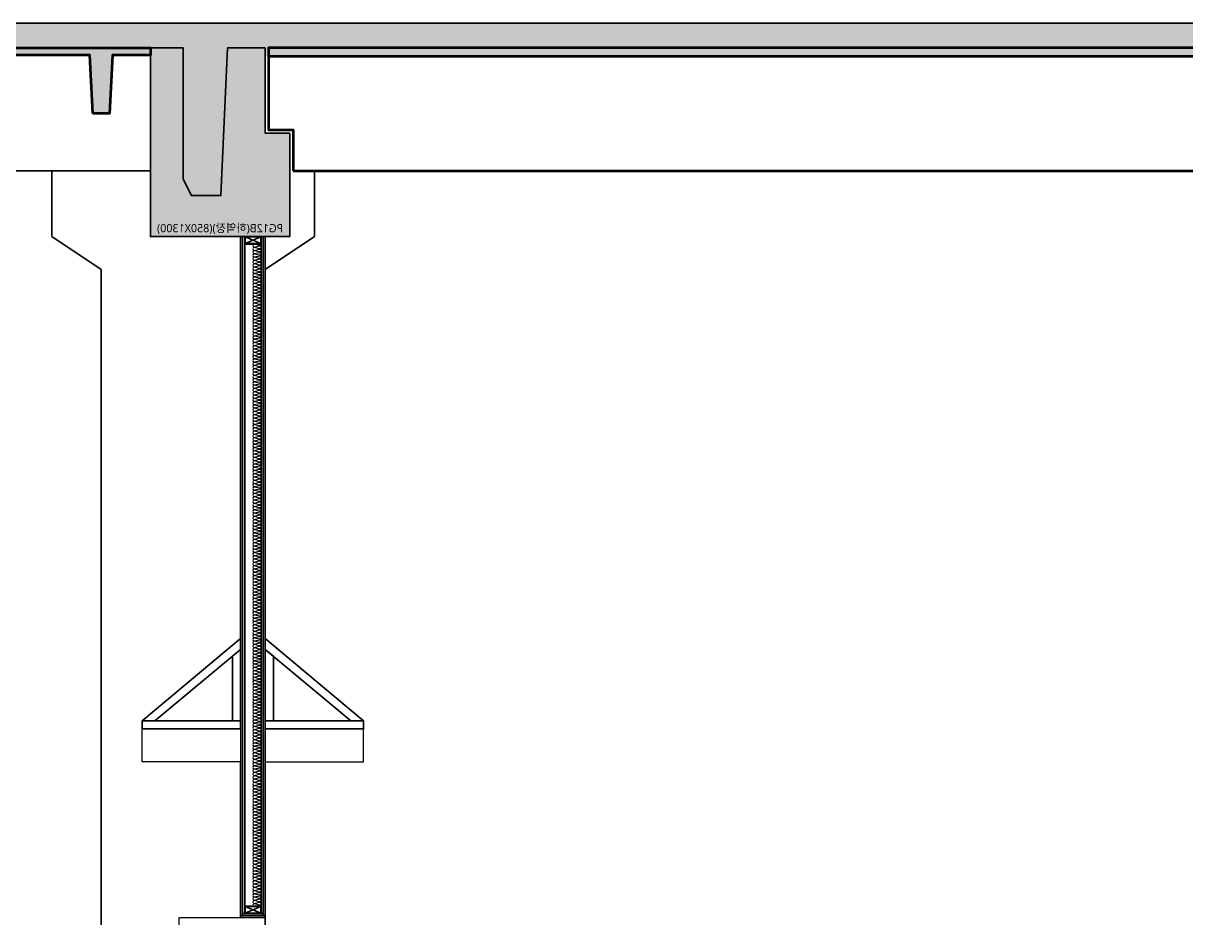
# Model space of a CAD drawing. Header units: millimetres. Extents: x 0 to 420000, y 0 to 297000.
# Drawn here: x 188038 to 195125, y 98999 to 104450 of the extents above; entities that cross this region are included whole.
import ezdxf
from ezdxf.enums import TextEntityAlignment as Align

# ---------------------------------------------------------------- set-up
doc = ezdxf.new("R2010")
doc.units = ezdxf.units.MM
doc.set_wipeout_variables(frame=1)
doc.linetypes.add('0731_main_plan$0$form_$0$y-Landschaft$0$_$1$20120914_Verkehrsflächen_Grün$0$20120628_xref - Gammel$1$3_H-GL_F1_U3 - Default$0${ Offset Lines }', pattern=[0])
doc.linetypes.add('CEN', pattern=[62, 60, -1, 0, -1])
doc.layers.get('Defpoints').update_dxf_attribs({"color": 140})
for name, color, linetype in [('1', 3, 'Continuous'), ('3', 3, 'Continuous'), ('A-CONC-SOLD', 253, 'CEN'), ('SCREW2', 8, 'Continuous')]:
    doc.layers.add(name, color=color, linetype=linetype)
for name, color, linetype, lineweight in [('A-CONC-LIN1', 2, 'Continuous', 40), ('A-CONC-LIN2', 7, 'Continuous', 25), ('A-ELEV-LIN2', 7, 'Continuous', 25), ('A-WAXM-DRYW', 4, 'Continuous', 25), ('A-WAXM-PANL', 6, 'Continuous', 20), ('A-XXXX-INSL2', 8, 'Continuous', 18), ('A-XXXX-STL', 3, 'Continuous', 25), ('DJ', 7, 'Continuous', 5)]:
    doc.layers.add(name, color=color, linetype=linetype, lineweight=lineweight)
doc.layers.add('A-XXXX-NPLT', color=144, linetype='Continuous', lineweight=15, plot=False)
doc.styles.add('맑은고딕', font='')
doc.styles.get('맑은고딕').set_extended_font_data('Malgun Gothic')

# ---------------------------------------------------------------- blocks, each defined once
blk = doc.blocks.new('90x45x2.3t')
at = {"layer": '1'}
h = blk.add_hatch(dxfattribs=at)
h.set_pattern_fill('ANSI32', color=256, scale=0.5, style=0)
h.set_pattern_definition([(45, (21523.4563, -2132.821), (-3.367596, 3.367596), []), (45, (21525.7014, -2132.821), (-3.367596, 3.367596), [])])
h.paths.add_polyline_path([(23242.8, 726.2), (23338.2, 726.2), (23338.2, 685.8), (23242.8, 685.8)], flags=16)
edge = h.paths.add_edge_path()
edge.add_line((23242.8, 728.5), (23338.2, 728.5))
edge.add_arc((23338.2, 726.2), 2.3, 360, 450, ccw=False)
edge.add_line((23340.5, 726.2), (23340.5, 685.8))
edge.add_arc((23338.2, 685.8), 2.3, 270, 360, ccw=False)
edge.add_line((23338.2, 683.5), (23242.8, 683.5))
edge.add_arc((23242.8, 685.8), 2.3, 180, 270, ccw=False)
edge.add_line((23240.5, 685.8), (23240.5, 726.2))
edge.add_arc((23242.8, 726.2), 2.3, 90, 180, ccw=False)
for p, q in [((23242.8, 685.8), (23338.2, 726.2)), ((23242.8, 726.2), (23338.2, 685.8))]:
    blk.add_line(p, q, dxfattribs=at)
at = {"layer": '3'}
blk.add_lwpolyline([(23242.8, 728.5), (23338.2, 728.5, -0.414214), (23340.5, 726.2), (23340.5, 685.8, -0.414214), (23338.2, 683.5), (23242.8, 683.5, -0.414214), (23240.5, 685.8), (23240.5, 726.2, -0.414214)], format="xyb", close=True, dxfattribs=at)
blk.add_lwpolyline([(23242.8, 726.2), (23338.2, 726.2), (23338.2, 685.8), (23242.8, 685.8)], close=True, dxfattribs=at)
at = {"layer": 'Defpoints'}
blk.add_lwpolyline([(23240.5, 728.5), (23340.5, 728.5), (23340.5, 683.5), (23240.5, 683.5)], close=True, dxfattribs=at)
blk = doc.blocks.new('PS3')
at = {"layer": 'A-CONC-SOLD'}
h = blk.add_hatch(color=256, dxfattribs=at)
h.dxf.hatch_style = 1
h.paths.add_polyline_path([(1200, 0), (-1200, 0), (-1200, -150), (1200, -150)])
h = blk.add_hatch(color=256, dxfattribs=at)
h.dxf.hatch_style = 1
h.paths.add_polyline_path([(-950, -550), (-850, -550), (-830, -195), (-370, -195), (-350, -550), (-250, -550), (-230, -195), (230, -195), (250, -550), (350, -550), (370, -195), (830, -195), (850, -550), (950, -550), (970, -195), (1200, -195), (1200, -150), (-1200, -150), (-1200, -195), (-970, -195)])
at = {"layer": 'A-CONC-LIN1', "color": 2, "linetype": '0731_main_plan$0$form_$0$y-Landschaft$0$_$1$20120914_Verkehrsflächen_Grün$0$20120628_xref - Gammel$1$3_H-GL_F1_U3 - Default$0${ Offset Lines }'}
blk.add_lwpolyline([(-850, -550), (-830, -195), (-370, -195), (-350, -550), (-250, -550), (-230, -195), (230, -195), (250, -550), (350, -550), (370, -195), (830, -195), (850, -550), (950, -550), (970, -195), (1200, -195), (1200, -150), (-1200, -150), (-1200, -195), (-970, -195), (-950, -550)], close=True, dxfattribs=at)
at = {"layer": 'A-CONC-LIN2'}
blk.add_line((-1200, 0), (1200, 0), dxfattribs=at)
at = {"layer": 'A-XXXX-NPLT', "style": '맑은고딕'}
blk.add_text('PS3', height=100, dxfattribs=at).set_placement((0, -75), align=Align.MIDDLE)
blk = doc.blocks.new('PG12B(하역장)')
at = {"layer": 'A-CONC-SOLD'}
h = blk.add_hatch(color=256, dxfattribs=at)
h.dxf.hatch_style = 1
h.paths.add_polyline_path([(0, 1150), (-200, 1150), (-200, 350), (-250, 250), (-430, 250), (-470, 1150), (-700, 1150), (-700, 630), (-850, 630), (-850, 0), (0, 0)])
h.paths.add_polyline_path([(0, 1300), (-720, 1300), (-720, 1100), (-700, 1100), (-700, 1150), (-470, 1150), (-430, 250), (-250, 250), (-200, 350), (-200, 1150), (0, 1150)])
blk.add_line((-720, 1300), (0, 1300))
at = {"color": 2, "ltscale": 2}
blk.add_lwpolyline([(-700, 1150), (-700, 630), (-850, 630), (-850, 0), (0, 0), (0, 1150), (-200, 1150), (-200, 350), (-250, 250), (-430, 250), (-470, 1150)], close=True, dxfattribs=at)
at = {"layer": 'A-XXXX-NPLT', "style": '맑은고딕'}
blk.add_text('PG12B(하역장)(850X1300)', height=50, dxfattribs=at).set_placement((-425, 50), align=Align.MIDDLE)
blk = doc.blocks.new('DTS2_2')
at = {"layer": 'A-CONC-SOLD'}
h = blk.add_hatch(color=256, dxfattribs=at)
h.dxf.hatch_style = 1
h.paths.add_polyline_path([(12500, 0), (12500, -150), (320, -150), (320, 0)])
h = blk.add_hatch(color=256, dxfattribs=at)
h.dxf.hatch_style = 1
h.paths.add_polyline_path([(12480, -150), (12480, -200), (320, -200), (320, -150)])
at = {"layer": 'A-CONC-LIN1'}
blk.add_line((12480, -200), (320, -200), dxfattribs=at)
at = {"layer": 'A-CONC-LIN1', "color": 2}
blk.add_lwpolyline([(12330, -900), (470, -900), (470, -650), (320, -650), (320, -150), (12480, -150), (12480, -650), (12330, -650)], close=True, dxfattribs=at)
at = {"layer": 'A-CONC-LIN2'}
blk.add_line((12500, 0), (320, 0), dxfattribs=at)
blk = doc.blocks.new('9층')
at = {"layer": 'A-ELEV-LIN2', "ltscale": 50}
blk.add_line((4759123.8, -402018.7), (4682623.8, -402018.7), dxfattribs=at)
at = {"layer": 'A-ELEV-LIN2'}
for p, q in [((4758523.8, -402018.7), (4758523.8, -402418.7)), ((4760123.8, -402018.7), (4760123.8, -402418.7)), ((4758823.8, -402618.7), (4758523.8, -402418.7)), ((4759823.8, -402618.7), (4760123.8, -402418.7)), ((4758823.8, -411118.7), (4758823.8, -402618.7)), ((4759823.8, -411118.7), (4759823.8, -402668.1))]:
    blk.add_line(p, q, dxfattribs=at)
at = {"layer": 'A-WAXM-DRYW'}
for p, q in [((4759673.8, -406568.7), (4759673.8, -402418.7)), ((4759686.3, -406556.2), (4759686.3, -402418.7)), ((4759698.8, -406510), (4759698.8, -402418.7)), ((4759798.8, -406508.7), (4759798.8, -402418.7)), ((4759811.3, -402418.7), (4759811.3, -406543.7)), ((4759823.8, -402418.7), (4759823.8, -406568.7)), ((4759823.8, -406556.2), (4759673.8, -406556.2)), ((4759823.8, -406568.7), (4759673.8, -406568.7)), ((4759811.3, -406543.7), (4759686.3, -406543.7)), ((4759811.3, -406543.7), (4759811.3, -406556.2))]:
    blk.add_line(p, q, dxfattribs=at)
at = {"layer": 'A-XXXX-INSL2'}
blk.add_lwpolyline([(4759798.8, -402463.7, -0.508699), (4759786.6, -402472.5), (4759760.9, -402464.9, 1.37259), (4759760.9, -402482.5), (4759786.6, -402474.9, -1.37259), (4759786.6, -402492.5), (4759760.9, -402484.9, 1.37259), (4759760.9, -402502.5), (4759786.6, -402494.9, -1.37259), (4759786.6, -402512.5), (4759760.9, -402504.9, 1.37259), (4759760.9, -402522.5), (4759786.6, -402514.9, -1.37259), (4759786.6, -402532.5), (4759760.9, -402524.9, 1.37259), (4759760.9, -402542.5), (4759786.6, -402534.9, -1.37259), (4759786.6, -402552.5), (4759760.9, -402544.9, 1.37259), (4759760.9, -402562.5), (4759786.6, -402554.9, -1.37259), (4759786.6, -402572.5), (4759760.9, -402564.9, 1.37259), (4759760.9, -402582.5), (4759786.6, -402574.9, -1.37259), (4759786.6, -402592.5), (4759760.9, -402584.9, 1.37259), (4759760.9, -402602.5), (4759786.6, -402594.9, -1.37259), (4759786.6, -402612.5), (4759760.9, -402604.9, 1.37259), (4759760.9, -402622.5), (4759786.6, -402614.9, -1.37259), (4759786.6, -402632.5), (4759760.9, -402624.9, 1.37259), (4759760.9, -402642.5), (4759786.6, -402634.9, -1.37259), (4759786.6, -402652.5), (4759760.9, -402644.9, 1.37259), (4759760.9, -402662.5), (4759786.6, -402654.9, -1.37259), (4759786.6, -402672.5), (4759760.9, -402664.9, 1.37259), (4759760.9, -402682.5), (4759786.6, -402674.9, -1.37259), (4759786.6, -402692.5), (4759760.9, -402684.9, 1.37259), (4759760.9, -402702.5), (4759786.6, -402694.9, -1.37259), (4759786.6, -402712.5), (4759760.9, -402704.9, 1.37259), (4759760.9, -402722.5), (4759786.6, -402714.9, -1.37259), (4759786.6, -402732.5), (4759760.9, -402724.9, 1.37259), (4759760.9, -402742.5), (4759786.6, -402734.9, -1.37259), (4759786.6, -402752.5), (4759760.9, -402744.9, 1.37259), (4759760.9, -402762.5), (4759786.6, -402754.9, -1.37259), (4759786.6, -402772.5), (4759760.9, -402764.9, 1.37259), (4759760.9, -402782.5), (4759786.6, -402774.9, -1.37259), (4759786.6, -402792.5), (4759760.9, -402784.9, 1.37259), (4759760.9, -402802.5), (4759786.6, -402794.9, -1.37259), (4759786.6, -402812.5), (4759760.9, -402804.9, 1.37259), (4759760.9, -402822.5), (4759786.6, -402814.9, -1.37259), (4759786.6, -402832.5), (4759760.9, -402824.9, 1.37259), (4759760.9, -402842.5), (4759786.6, -402834.9, -1.37259), (4759786.6, -402852.5), (4759760.9, -402844.9, 1.37259), (4759760.9, -402862.5), (4759786.6, -402854.9, -1.37259), (4759786.6, -402872.5), (4759760.9, -402864.9, 1.37259), (4759760.9, -402882.5), (4759786.6, -402874.9, -1.37259), (4759786.6, -402892.5), (4759760.9, -402884.9, 1.37259), (4759760.9, -402902.5), (4759786.6, -402894.9, -1.37259), (4759786.6, -402912.5), (4759760.9, -402904.9, 1.37259), (4759760.9, -402922.5), (4759786.6, -402914.9, -1.37259), (4759786.6, -402932.5), (4759760.9, -402924.9, 1.37259), (4759760.9, -402942.5), (4759786.6, -402934.9, -1.37259), (4759786.6, -402952.5), (4759760.9, -402944.9, 1.37259), (4759760.9, -402962.5), (4759786.6, -402954.9, -1.37259), (4759786.6, -402972.5), (4759760.9, -402964.9, 1.37259), (4759760.9, -402982.5), (4759786.6, -402974.9, -1.37259), (4759786.6, -402992.5), (4759760.9, -402984.9, 1.37259), (4759760.9, -403002.5), (4759786.6, -402994.9, -1.37259), (4759786.6, -403012.5), (4759760.9, -403004.9, 1.37259), (4759760.9, -403022.5), (4759786.6, -403014.9, -1.37259), (4759786.6, -403032.5), (4759760.9, -403024.9, 1.37259), (4759760.9, -403042.5), (4759786.6, -403034.9, -1.37259), (4759786.6, -403052.5), (4759760.9, -403044.9, 1.37259), (4759760.9, -403062.5), (4759786.6, -403054.9, -1.37259), (4759786.6, -403072.5), (4759760.9, -403064.9, 1.37259), (4759760.9, -403082.5), (4759786.6, -403074.9, -1.37259), (4759786.6, -403092.5), (4759760.9, -403084.9, 1.37259), (4759760.9, -403102.5), (4759786.6, -403094.9, -1.37259), (4759786.6, -403112.5), (4759760.9, -403104.9, 1.37259), (4759760.9, -403122.5), (4759786.6, -403114.9, -1.37259), (4759786.6, -403132.5), (4759760.9, -403124.9, 1.37259), (4759760.9, -403142.5), (4759786.6, -403134.9, -1.37259), (4759786.6, -403152.5), (4759760.9, -403144.9, 1.37259), (4759760.9, -403162.5), (4759786.6, -403154.9, -1.37259), (4759786.6, -403172.5), (4759760.9, -403164.9, 1.37259), (4759760.9, -403182.5), (4759786.6, -403174.9, -1.37259), (4759786.6, -403192.5), (4759760.9, -403184.9, 1.37259), (4759760.9, -403202.5), (4759786.6, -403194.9, -1.37259), (4759786.6, -403212.5), (4759760.9, -403204.9, 1.37259), (4759760.9, -403222.5), (4759786.6, -403214.9, -1.37259), (4759786.6, -403232.5), (4759760.9, -403224.9, 1.37259), (4759760.9, -403242.5), (4759786.6, -403234.9, -1.37259), (4759786.6, -403252.5), (4759760.9, -403244.9, 1.37259), (4759760.9, -403262.5), (4759786.6, -403254.9, -1.37259), (4759786.6, -403272.5), (4759760.9, -403264.9, 1.37259), (4759760.9, -403282.5), (4759786.6, -403274.9, -1.37259), (4759786.6, -403292.5), (4759760.9, -403284.9, 1.37259), (4759760.9, -403302.5), (4759786.6, -403294.9, -1.37259), (4759786.6, -403312.5), (4759760.9, -403304.9, 1.37259), (4759760.9, -403322.5), (4759786.6, -403314.9, -1.37259), (4759786.6, -403332.5), (4759760.9, -403324.9, 1.37259), (4759760.9, -403342.5), (4759786.6, -403334.9, -1.37259), (4759786.6, -403352.5), (4759760.9, -403344.9, 1.37259), (4759760.9, -403362.5), (4759786.6, -403354.9, -1.37259), (4759786.6, -403372.5), (4759760.9, -403364.9, 1.37259), (4759760.9, -403382.5), (4759786.6, -403374.9, -1.37259), (4759786.6, -403392.5), (4759760.9, -403384.9, 1.37259), (4759760.9, -403402.5), (4759786.6, -403394.9, -1.37259), (4759786.6, -403412.5), (4759760.9, -403404.9, 1.37259), (4759760.9, -403422.5), (4759786.6, -403414.9, -1.37259), (4759786.6, -403432.5), (4759760.9, -403424.9, 1.37259), (4759760.9, -403442.5), (4759786.6, -403434.9, -1.37259), (4759786.6, -403452.5), (4759760.9, -403444.9, 1.37259), (4759760.9, -403462.5), (4759786.6, -403454.9, -1.37259), (4759786.6, -403472.5), (4759760.9, -403464.9, 1.37259), (4759760.9, -403482.5), (4759786.6, -403474.9, -1.37259), (4759786.6, -403492.5), (4759760.9, -403484.9, 1.37259), (4759760.9, -403502.5), (4759786.6, -403494.9, -1.37259), (4759786.6, -403512.5), (4759760.9, -403504.9, 1.37259), (4759760.9, -403522.5), (4759786.6, -403514.9, -1.37259), (4759786.6, -403532.5), (4759760.9, -403524.9, 1.37259), (4759760.9, -403542.5), (4759786.6, -403534.9, -1.37259), (4759786.6, -403552.5), (4759760.9, -403544.9, 1.37259), (4759760.9, -403562.5), (4759786.6, -403554.9, -1.37259), (4759786.6, -403572.5), (4759760.9, -403564.9, 1.37259), (4759760.9, -403582.5), (4759786.6, -403574.9, -1.37259), (4759786.6, -403592.5), (4759760.9, -403584.9, 1.37259), (4759760.9, -403602.5), (4759786.6, -403594.9, -1.37259), (4759786.6, -403612.5), (4759760.9, -403604.9, 1.37259), (4759760.9, -403622.5), (4759786.6, -403614.9, -1.37259), (4759786.6, -403632.5), (4759760.9, -403624.9, 1.37259), (4759760.9, -403642.5), (4759786.6, -403634.9, -1.37259), (4759786.6, -403652.5), (4759760.9, -403644.9, 1.37259), (4759760.9, -403662.5), (4759786.6, -403654.9, -1.37259), (4759786.6, -403672.5), (4759760.9, -403664.9, 1.37259), (4759760.9, -403682.5), (4759786.6, -403674.9, -1.37259), (4759786.6, -403692.5), (4759760.9, -403684.9, 1.37259), (4759760.9, -403702.5), (4759786.6, -403694.9, -1.37259), (4759786.6, -403712.5), (4759760.9, -403704.9, 1.37259), (4759760.9, -403722.5), (4759786.6, -403714.9, -1.37259), (4759786.6, -403732.5), (4759760.9, -403724.9, 1.37259), (4759760.9, -403742.5), (4759786.6, -403734.9, -1.37259), (4759786.6, -403752.5), (4759760.9, -403744.9, 1.37259), (4759760.9, -403762.5), (4759786.6, -403754.9, -1.37259), (4759786.6, -403772.5), (4759760.9, -403764.9, 1.37259), (4759760.9, -403782.5), (4759786.6, -403774.9, -1.37259), (4759786.6, -403792.5), (4759760.9, -403784.9, 1.37259), (4759760.9, -403802.5), (4759786.6, -403794.9, -1.37259), (4759786.6, -403812.5), (4759760.9, -403804.9, 1.37259), (4759760.9, -403822.5), (4759786.6, -403814.9, -1.37259), (4759786.6, -403832.5), (4759760.9, -403824.9, 1.37259), (4759760.9, -403842.5), (4759786.6, -403834.9, -1.37259), (4759786.6, -403852.5), (4759760.9, -403844.9, 1.37259), (4759760.9, -403862.5), (4759786.6, -403854.9, -1.37259), (4759786.6, -403872.5), (4759760.9, -403864.9, 1.37259), (4759760.9, -403882.5), (4759786.6, -403874.9, -1.37259), (4759786.6, -403892.5), (4759760.9, -403884.9, 1.37259), (4759760.9, -403902.5), (4759786.6, -403894.9, -1.37259), (4759786.6, -403912.5), (4759760.9, -403904.9, 1.37259), (4759760.9, -403922.5), (4759786.6, -403914.9, -1.37259), (4759786.6, -403932.5), (4759760.9, -403924.9, 1.37259), (4759760.9, -403942.5), (4759786.6, -403934.9, -1.37259), (4759786.6, -403952.5), (4759760.9, -403944.9, 1.37259), (4759760.9, -403962.5), (4759786.6, -403954.9, -1.37259), (4759786.6, -403972.5), (4759760.9, -403964.9, 1.37259), (4759760.9, -403982.5), (4759786.6, -403974.9, -1.37259), (4759786.6, -403992.5), (4759760.9, -403984.9, 1.37259), (4759760.9, -404002.5), (4759786.6, -403994.9, -1.37259), (4759786.6, -404012.5), (4759760.9, -404004.9, 1.37259), (4759760.9, -404022.5), (4759786.6, -404014.9, -1.37259), (4759786.6, -404032.5), (4759760.9, -404024.9, 1.37259), (4759760.9, -404042.5), (4759786.6, -404034.9, -1.37259), (4759786.6, -404052.5), (4759760.9, -404044.9, 1.37259), (4759760.9, -404062.5), (4759786.6, -404054.9, -1.37259), (4759786.6, -404072.5), (4759760.9, -404064.9, 1.37259), (4759760.9, -404082.5), (4759786.6, -404074.9, -1.37259), (4759786.6, -404092.5), (4759760.9, -404084.9, 1.37259), (4759760.9, -404102.5), (4759786.6, -404094.9, -1.37259), (4759786.6, -404112.5), (4759760.9, -404104.9, 1.37259), (4759760.9, -404122.5), (4759786.6, -404114.9, -1.37259), (4759786.6, -404132.5), (4759760.9, -404124.9, 1.37259), (4759760.9, -404142.5), (4759786.6, -404134.9, -1.37259), (4759786.6, -404152.5), (4759760.9, -404144.9, 1.37259), (4759760.9, -404162.5), (4759786.6, -404154.9, -1.37259), (4759786.6, -404172.5), (4759760.9, -404164.9, 1.37259), (4759760.9, -404182.5), (4759786.6, -404174.9, -1.37259), (4759786.6, -404192.5), (4759760.9, -404184.9, 1.37259), (4759760.9, -404202.5), (4759786.6, -404194.9, -1.37259), (4759786.6, -404212.5), (4759760.9, -404204.9, 1.37259), (4759760.9, -404222.5), (4759786.6, -404214.9, -1.37259), (4759786.6, -404232.5), (4759760.9, -404224.9, 1.37259), (4759760.9, -404242.5), (4759786.6, -404234.9, -1.37259), (4759786.6, -404252.5), (4759760.9, -404244.9, 1.37259), (4759760.9, -404262.5), (4759786.6, -404254.9, -1.37259), (4759786.6, -404272.5), (4759760.9, -404264.9, 1.37259), (4759760.9, -404282.5), (4759786.6, -404274.9, -1.37259), (4759786.6, -404292.5), (4759760.9, -404284.9, 1.37259), (4759760.9, -404302.5), (4759786.6, -404294.9, -1.37259), (4759786.6, -404312.5), (4759760.9, -404304.9, 1.37259), (4759760.9, -404322.5), (4759786.6, -404314.9, -1.37259), (4759786.6, -404332.5), (4759760.9, -404324.9, 1.37259), (4759760.9, -404342.5), (4759786.6, -404334.9, -1.37259), (4759786.6, -404352.5), (4759760.9, -404344.9, 1.37259), (4759760.9, -404362.5), (4759786.6, -404354.9, -1.37259), (4759786.6, -404372.5), (4759760.9, -404364.9, 1.37259), (4759760.9, -404382.5), (4759786.6, -404374.9, -1.37259), (4759786.6, -404392.5), (4759760.9, -404384.9, 1.37259), (4759760.9, -404402.5), (4759786.6, -404394.9, -1.37259), (4759786.6, -404412.5), (4759760.9, -404404.9, 1.37259), (4759760.9, -404422.5), (4759786.6, -404414.9, -1.37259), (4759786.6, -404432.5), (4759760.9, -404424.9, 1.37259), (4759760.9, -404442.5), (4759786.6, -404434.9, -1.37259), (4759786.6, -404452.5), (4759760.9, -404444.9, 1.37259), (4759760.9, -404462.5), (4759786.6, -404454.9, -1.37259), (4759786.6, -404472.5), (4759760.9, -404464.9, 1.37259), (4759760.9, -404482.5), (4759786.6, -404474.9, -1.37259), (4759786.6, -404492.5), (4759760.9, -404484.9, 1.37259), (4759760.9, -404502.5), (4759786.6, -404494.9, -1.37259), (4759786.6, -404512.5), (4759760.9, -404504.9, 1.37259), (4759760.9, -404522.5), (4759786.6, -404514.9, -1.37259), (4759786.6, -404532.5), (4759760.9, -404524.9, 1.37259), (4759760.9, -404542.5), (4759786.6, -404534.9, -1.37259), (4759786.6, -404552.5), (4759760.9, -404544.9, 1.37259), (4759760.9, -404562.5), (4759786.6, -404554.9, -1.37259), (4759786.6, -404572.5), (4759760.9, -404564.9, 1.37259), (4759760.9, -404582.5), (4759786.6, -404574.9, -1.37259), (4759786.6, -404592.5), (4759760.9, -404584.9, 1.37259), (4759760.9, -404602.5), (4759786.6, -404594.9, -1.37259), (4759786.6, -404612.5), (4759760.9, -404604.9, 1.37259), (4759760.9, -404622.5), (4759786.6, -404614.9, -1.37259), (4759786.6, -404632.5), (4759760.9, -404624.9, 1.37259), (4759760.9, -404642.5), (4759786.6, -404634.9, -1.37259), (4759786.6, -404652.5), (4759760.9, -404644.9, 1.37259), (4759760.9, -404662.5), (4759786.6, -404654.9, -1.37259), (4759786.6, -404672.5), (4759760.9, -404664.9, 1.37259), (4759760.9, -404682.5), (4759786.6, -404674.9, -1.37259), (4759786.6, -404692.5), (4759760.9, -404684.9, 1.37259), (4759760.9, -404702.5), (4759786.6, -404694.9, -1.37259), (4759786.6, -404712.5), (4759760.9, -404704.9, 1.37259), (4759760.9, -404722.5), (4759786.6, -404714.9, -1.37259), (4759786.6, -404732.5), (4759760.9, -404724.9, 1.37259), (4759760.9, -404742.5), (4759786.6, -404734.9, -1.37259), (4759786.6, -404752.5), (4759760.9, -404744.9, 1.37259), (4759760.9, -404762.5), (4759786.6, -404754.9, -1.37259), (4759786.6, -404772.5), (4759760.9, -404764.9, 1.37259), (4759760.9, -404782.5), (4759786.6, -404774.9, -1.37259), (4759786.6, -404792.5), (4759760.9, -404784.9, 1.37259), (4759760.9, -404802.5), (4759786.6, -404794.9, -1.37259), (4759786.6, -404812.5), (4759760.9, -404804.9, 1.37259), (4759760.9, -404822.5), (4759786.6, -404814.9, -1.37259), (4759786.6, -404832.5), (4759760.9, -404824.9, 1.37259), (4759760.9, -404842.5), (4759786.6, -404834.9, -1.37259), (4759786.6, -404852.5), (4759760.9, -404844.9, 1.37259), (4759760.9, -404862.5), (4759786.6, -404854.9, -1.37259), (4759786.6, -404872.5), (4759760.9, -404864.9, 1.37259), (4759760.9, -404882.5), (4759786.6, -404874.9, -1.37259), (4759786.6, -404892.5), (4759760.9, -404884.9, 1.37259), (4759760.9, -404902.5), (4759786.6, -404894.9, -1.37259), (4759786.6, -404912.5), (4759760.9, -404904.9, 1.37259), (4759760.9, -404922.5), (4759786.6, -404914.9, -1.37259), (4759786.6, -404932.5), (4759760.9, -404924.9, 1.37259), (4759760.9, -404942.5), (4759786.6, -404934.9, -1.37259), (4759786.6, -404952.5), (4759760.9, -404944.9, 1.37259), (4759760.9, -404962.5), (4759786.6, -404954.9, -1.37259), (4759786.6, -404972.5), (4759760.9, -404964.9, 1.37259), (4759760.9, -404982.5), (4759786.6, -404974.9, -1.37259), (4759786.6, -404992.5), (4759760.9, -404984.9, 1.37259), (4759760.9, -405002.5), (4759786.6, -404994.9, -1.37259), (4759786.6, -405012.5), (4759760.9, -405004.9, 1.37259), (4759760.9, -405022.5), (4759786.6, -405014.9, -1.37259), (4759786.6, -405032.5), (4759760.9, -405024.9, 1.37259), (4759760.9, -405042.5), (4759786.6, -405034.9, -1.37259), (4759786.6, -405052.5), (4759760.9, -405044.9, 1.37259), (4759760.9, -405062.5), (4759786.6, -405054.9, -1.37259), (4759786.6, -405072.5), (4759760.9, -405064.9, 1.37259), (4759760.9, -405082.5), (4759786.6, -405074.9, -1.37259), (4759786.6, -405092.5), (4759760.9, -405084.9, 1.37259), (4759760.9, -405102.5), (4759786.6, -405094.9, -1.37259), (4759786.6, -405112.5), (4759760.9, -405104.9, 1.37259), (4759760.9, -405122.5), (4759786.6, -405114.9, -1.37259), (4759786.6, -405132.5), (4759760.9, -405124.9, 1.37259), (4759760.9, -405142.5), (4759786.6, -405134.9, -1.37259), (4759786.6, -405152.5), (4759760.9, -405144.9, 1.37259), (4759760.9, -405162.5), (4759786.6, -405154.9, -1.37259), (4759786.6, -405172.5), (4759760.9, -405164.9, 1.37259), (4759760.9, -405182.5), (4759786.6, -405174.9, -1.37259), (4759786.6, -405192.5), (4759760.9, -405184.9, 1.37259), (4759760.9, -405202.5), (4759786.6, -405194.9, -1.37259), (4759786.6, -405212.5), (4759760.9, -405204.9, 1.37259), (4759760.9, -405222.5), (4759786.6, -405214.9, -1.37259), (4759786.6, -405232.5), (4759760.9, -405224.9, 1.37259), (4759760.9, -405242.5), (4759786.6, -405234.9, -1.37259), (4759786.6, -405252.5), (4759760.9, -405244.9, 1.37259), (4759760.9, -405262.5), (4759786.6, -405254.9, -1.37259), (4759786.6, -405272.5), (4759760.9, -405264.9, 1.37259), (4759760.9, -405282.5), (4759786.6, -405274.9, -1.37259), (4759786.6, -405292.5), (4759760.9, -405284.9, 1.37259), (4759760.9, -405302.5), (4759786.6, -405294.9, -1.37259), (4759786.6, -405312.5), (4759760.9, -405304.9, 1.37259), (4759760.9, -405322.5), (4759786.6, -405314.9, -1.37259), (4759786.6, -405332.5), (4759760.9, -405324.9, 1.37259), (4759760.9, -405342.5), (4759786.6, -405334.9, -1.37259), (4759786.6, -405352.5), (4759760.9, -405344.9, 1.37259), (4759760.9, -405362.5), (4759786.6, -405354.9, -1.37259), (4759786.6, -405372.5), (4759760.9, -405364.9, 1.37259), (4759760.9, -405382.5), (4759786.6, -405374.9, -1.37259), (4759786.6, -405392.5), (4759760.9, -405384.9, 1.37259), (4759760.9, -405402.5), (4759786.6, -405394.9, -1.37259), (4759786.6, -405412.5), (4759760.9, -405404.9, 1.37259), (4759760.9, -405422.5), (4759786.6, -405414.9, -1.37259), (4759786.6, -405432.5), (4759760.9, -405424.9, 1.37259), (4759760.9, -405442.5), (4759786.6, -405434.9, -1.37259), (4759786.6, -405452.5), (4759760.9, -405444.9, 1.37259), (4759760.9, -405462.5), (4759786.6, -405454.9, -1.37259), (4759786.6, -405472.5), (4759760.9, -405464.9, 1.37259), (4759760.9, -405482.5), (4759786.6, -405474.9, -1.37259), (4759786.6, -405492.5), (4759760.9, -405484.9, 1.37259), (4759760.9, -405502.5), (4759786.6, -405494.9, -1.37259), (4759786.6, -405512.5), (4759760.9, -405504.9, 1.37259), (4759760.9, -405522.5), (4759786.6, -405514.9, -1.37259), (4759786.6, -405532.5), (4759760.9, -405524.9, 1.37259), (4759760.9, -405542.5), (4759786.6, -405534.9, -1.37259), (4759786.6, -405552.5), (4759760.9, -405544.9, 1.37259), (4759760.9, -405562.5), (4759786.6, -405554.9, -1.37259), (4759786.6, -405572.5), (4759760.9, -405564.9, 1.37259), (4759760.9, -405582.5), (4759786.6, -405574.9, -1.37259), (4759786.6, -405592.5), (4759760.9, -405584.9, 1.37259), (4759760.9, -405602.5), (4759786.6, -405594.9, -1.37259), (4759786.6, -405612.5), (4759760.9, -405604.9, 1.37259), (4759760.9, -405622.5), (4759786.6, -405614.9, -1.37259), (4759786.6, -405632.5), (4759760.9, -405624.9, 1.37259), (4759760.9, -405642.5), (4759786.6, -405634.9, -1.37259), (4759786.6, -405652.5), (4759760.9, -405644.9, 1.37259), (4759760.9, -405662.5), (4759786.6, -405654.9, -1.37259), (4759786.6, -405672.5), (4759760.9, -405664.9, 1.37259), (4759760.9, -405682.5), (4759786.6, -405674.9, -1.37259), (4759786.6, -405692.5), (4759760.9, -405684.9, 1.37259), (4759760.9, -405702.5), (4759786.6, -405694.9, -1.37259), (4759786.6, -405712.5), (4759760.9, -405704.9, 1.37259), (4759760.9, -405722.5), (4759786.6, -405714.9, -1.37259), (4759786.6, -405732.5), (4759760.9, -405724.9, 1.37259), (4759760.9, -405742.5), (4759786.6, -405734.9, -1.37259), (4759786.6, -405752.5), (4759760.9, -405744.9, 1.37259), (4759760.9, -405762.5), (4759786.6, -405754.9, -1.37259), (4759786.6, -405772.5), (4759760.9, -405764.9, 1.37259), (4759760.9, -405782.5), (4759786.6, -405774.9, -1.37259), (4759786.6, -405792.5), (4759760.9, -405784.9, 1.37259), (4759760.9, -405802.5), (4759786.6, -405794.9, -1.37259), (4759786.6, -405812.5), (4759760.9, -405804.9, 1.37259), (4759760.9, -405822.5), (4759786.6, -405814.9, -1.37259), (4759786.6, -405832.5), (4759760.9, -405824.9, 1.37259), (4759760.9, -405842.5), (4759786.6, -405834.9, -1.37259), (4759786.6, -405852.5), (4759760.9, -405844.9, 1.37259), (4759760.9, -405862.5), (4759786.6, -405854.9, -1.37259), (4759786.6, -405872.5), (4759760.9, -405864.9, 1.37259), (4759760.9, -405882.5), (4759786.6, -405874.9, -1.37259), (4759786.6, -405892.5), (4759760.9, -405884.9, 1.37259), (4759760.9, -405902.5), (4759786.6, -405894.9, -1.37259), (4759786.6, -405912.5), (4759760.9, -405904.9, 1.37259), (4759760.9, -405922.5), (4759786.6, -405914.9, -1.37259), (4759786.6, -405932.5), (4759760.9, -405924.9, 1.37259), (4759760.9, -405942.5), (4759786.6, -405934.9, -1.37259), (4759786.6, -405952.5), (4759760.9, -405944.9, 1.37259), (4759760.9, -405962.5), (4759786.6, -405954.9, -1.37259), (4759786.6, -405972.5), (4759760.9, -405964.9, 1.37259), (4759760.9, -405982.5), (4759786.6, -405974.9, -1.37259), (4759786.6, -405992.5), (4759760.9, -405984.9, 1.37259), (4759760.9, -406002.5), (4759786.6, -405994.9, -1.37259), (4759786.6, -406012.5), (4759760.9, -406004.9, 1.37259), (4759760.9, -406022.5), (4759786.6, -406014.9, -1.37259), (4759786.6, -406032.5), (4759760.9, -406024.9, 1.37259), (4759760.9, -406042.5), (4759786.6, -406034.9, -1.37259), (4759786.6, -406052.5), (4759760.9, -406044.9, 1.37259), (4759760.9, -406062.5), (4759786.6, -406054.9, -1.37259), (4759786.6, -406072.5), (4759760.9, -406064.9, 1.37259), (4759760.9, -406082.5), (4759786.6, -406074.9, -1.37259), (4759786.6, -406092.5), (4759760.9, -406084.9, 1.37259), (4759760.9, -406102.5), (4759786.6, -406094.9, -1.37259), (4759786.6, -406112.5), (4759760.9, -406104.9, 1.37259), (4759760.9, -406122.5), (4759786.6, -406114.9, -1.37259), (4759786.6, -406132.5), (4759760.9, -406124.9, 1.37259), (4759760.9, -406142.5), (4759786.6, -406134.9, -1.37259), (4759786.6, -406152.5), (4759760.9, -406144.9, 1.37259), (4759760.9, -406162.5), (4759786.6, -406154.9, -1.37259), (4759786.6, -406172.5), (4759760.9, -406164.9, 1.37259), (4759760.9, -406182.5), (4759786.6, -406174.9, -1.37259), (4759786.6, -406192.5), (4759760.9, -406184.9, 1.37259), (4759760.9, -406202.5), (4759786.6, -406194.9, -1.37259), (4759786.6, -406212.5), (4759760.9, -406204.9, 1.37259), (4759760.9, -406222.5), (4759786.6, -406214.9, -1.37259), (4759786.6, -406232.5), (4759760.9, -406224.9, 1.37259), (4759760.9, -406242.5), (4759786.6, -406234.9, -1.37259), (4759786.6, -406252.5), (4759760.9, -406244.9, 1.37259), (4759760.9, -406262.5), (4759786.6, -406254.9, -1.37259), (4759786.6, -406272.5), (4759760.9, -406264.9, 1.37259), (4759760.9, -406282.5), (4759786.6, -406274.9, -1.37259), (4759786.6, -406292.5), (4759760.9, -406284.9, 1.37259), (4759760.9, -406302.5), (4759786.6, -406294.9, -1.37259), (4759786.6, -406312.5), (4759760.9, -406304.9, 1.37259), (4759760.9, -406322.5), (4759786.6, -406314.9, -1.37259), (4759786.6, -406332.5), (4759760.9, -406324.9, 1.37259), (4759760.9, -406342.5), (4759786.6, -406334.9, -1.37259), (4759786.6, -406352.5), (4759760.9, -406344.9, 1.37259), (4759760.9, -406362.5), (4759786.6, -406354.9, -1.37259), (4759786.6, -406372.5), (4759760.9, -406364.9, 1.37259), (4759760.9, -406382.5), (4759786.6, -406374.9, -1.37259), (4759786.6, -406392.5), (4759760.9, -406384.9, 1.37259), (4759760.9, -406402.5), (4759786.6, -406394.9, -1.37259), (4759786.6, -406412.5), (4759760.9, -406404.9, 1.37259), (4759760.9, -406422.5), (4759786.6, -406414.9, -1.37259), (4759786.6, -406432.5), (4759760.9, -406424.9, 1.37259), (4759760.9, -406442.5), (4759786.6, -406434.9, -1.37259), (4759786.6, -406452.5), (4759760.9, -406444.9, 1.37259), (4759760.9, -406462.5), (4759786.6, -406454.9, -1.37259), (4759786.6, -406472.5), (4759760.9, -406464.9, 1.37259), (4759760.9, -406482.5), (4759786.6, -406474.9, -1.37259), (4759786.6, -406492.5), (4759760.9, -406484.9, 0.471828), (4759748.8, -406493.7)], format="xyb", dxfattribs=at)
at = {"layer": 'DJ', "color": 4}
blk.add_lwpolyline([(4759298.8, -406623.7), (4759298.8, -406568.7), (4759823.8, -406568.7), (4759823.8, -406968.7)], dxfattribs=at)
at = {"xscale": -1}
for name, p in [('PS3', (4757923.8, -401118.7)), ('PG12B(하역장)', (4759123.8, -402418.7))]:
    blk.add_blockref(name, p, dxfattribs=at)
at = {"xscale": -1, "rotation": 359.9999999999928}
blk.add_blockref('DTS2_2', (4772323.8, -401118.7), dxfattribs=at)
at = {"layer": 'SCREW2', "xscale": -1}
for p in [(4783039.2, -403147.3), (4783039.2, -407227.3)]:
    blk.add_blockref('90x45x2.3t', p, dxfattribs=at)
blk = doc.blocks.new('가림막(210906)')
blk.add_wipeout([(0, 750), (-600, 250), (-521.9, 250), (0, 684.9)])
blk.add_wipeout([(0, 200), (-600, 200), (-600, 250), (0, 250)])
for points in [[(-50, 250), (-50, 643.2), (0, 684.9), (0, 250)], [(0, 0), (-600, 0), (-600, 200), (0, 200)]]:
    blk.add_wipeout(points)
at = {"layer": 'A-WAXM-PANL'}
blk.add_lwpolyline([(0, 0), (-600, 0), (-600, 200), (0, 200)], close=True, dxfattribs=at)
at = {"layer": 'A-XXXX-STL'}
for points in [[(0, 750), (-600, 250), (-521.9, 250), (0, 684.9)], [(-50, 250), (-50, 643.2), (0, 684.9), (0, 250)], [(0, 200), (-600, 200), (-600, 250), (0, 250)]]:
    blk.add_lwpolyline(points, close=True, dxfattribs=at)

msp = doc.modelspace()

# ---------------------------------------------------------------- block references
msp.add_blockref('9층', (-4570311.3, 505568.7))

# ---------------------------------------------------------------- next in the draw order: block references
msp.add_blockref('가림막(210906)', (189362.5, 99950))
at = {"xscale": -1}
msp.add_blockref('가림막(210906)', (189512.5, 99950), dxfattribs=at)

doc.saveas('drawing.dxf')
